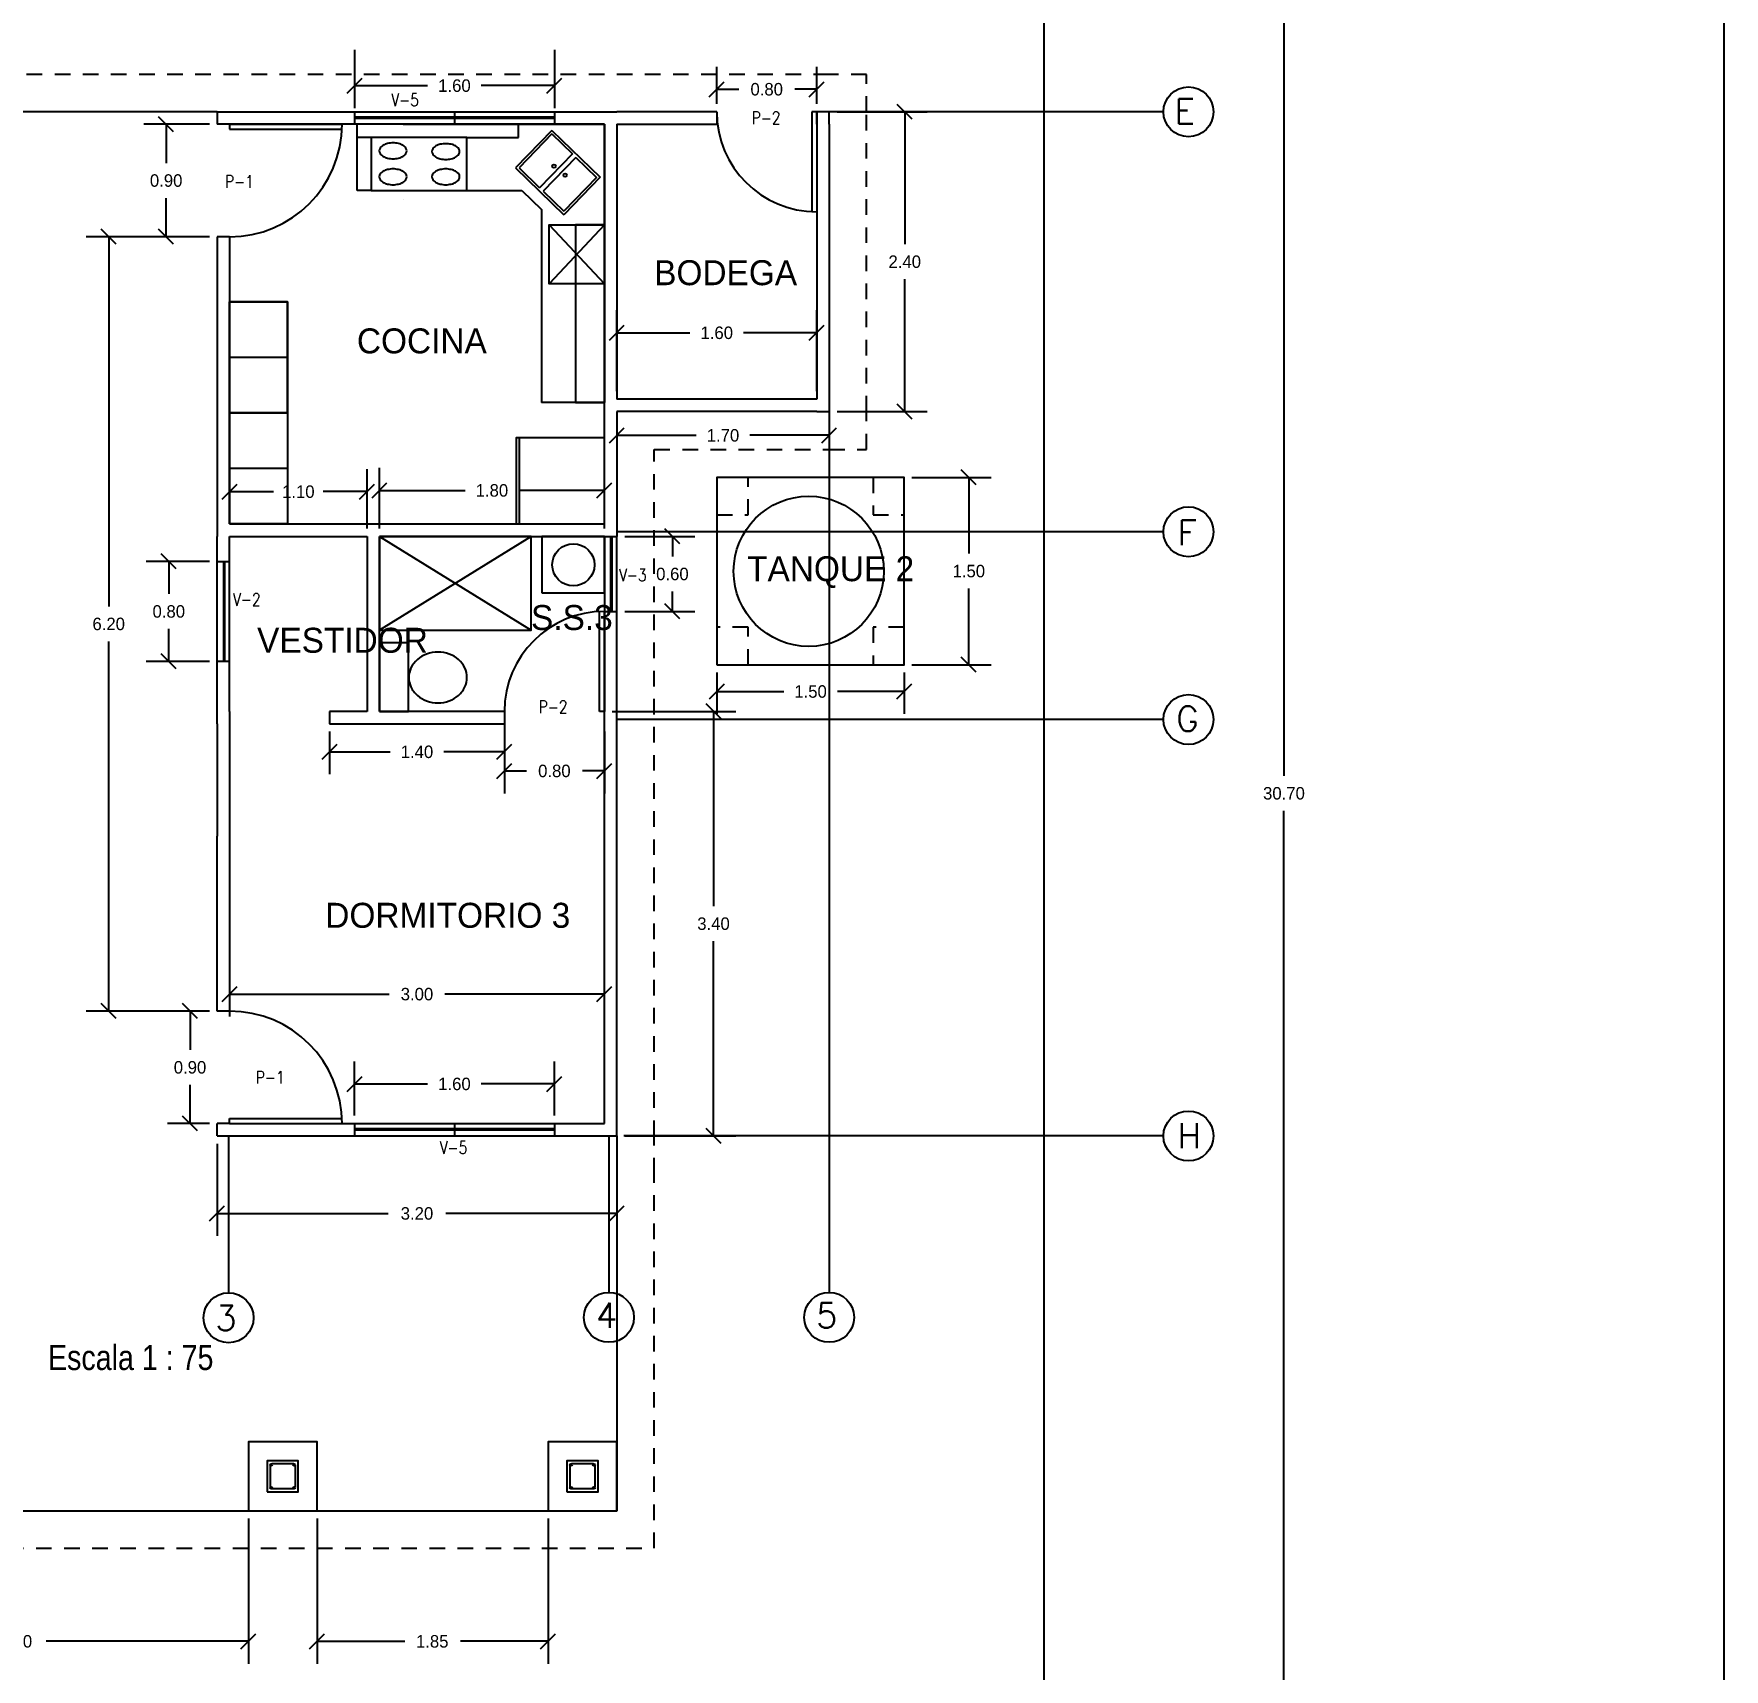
# Model space of a CAD drawing. Extents: x -52 to 126, y -84 to 6.
# Drawn here: x 29.49 to 43.02, y -19.65 to -6.55 of the extents above; entities that cross this region are included whole.
import ezdxf
from ezdxf.enums import TextEntityAlignment as Align

# ---------------------------------------------------------------- set-up
doc = ezdxf.new("R2010")
doc.units = 0
doc.header["$MEASUREMENT"] = 0
doc.linetypes.add('HIDDEN2', pattern=[0.1875, 0.125, -0.0625])
doc.layers.get('0').update_dxf_attribs({"linetype": 'CONTINUOUS'})
doc.layers.get('DEFPOINTS').update_dxf_attribs({"linetype": 'CONTINUOUS'})
for name, color, linetype in [('DIMENSIONES', 2, 'CONTINUOUS'), ('FLECHAS', 8, 'CONTINUOUS'), ('MARCO', 1, 'CONTINUOUS'), ('PAREDES', 7, 'CONTINUOUS'), ('PUERTAS', 6, 'CONTINUOUS'), ('REFUERZO', 3, 'CONTINUOUS'), ('SANITARIOS', 4, 'CONTINUOUS'), ('TECHO', 5, 'CONTINUOUS'), ('TERRENO', 3, 'CONTINUOUS'), ('TEXTOS', 3, 'CONTINUOUS'), ('VENTANAS', 8, 'CONTINUOUS')]:
    doc.layers.add(name, color=color, linetype=linetype)
doc.styles.add('CITYBLUEPRINT', font='CIBT____.PFB', dxfattribs={"height": 0.2})
doc.styles.add('ROMANS', font='romans', dxfattribs={"height": 0.2})
doc.styles.add('ROMANT', font='romant', dxfattribs={"width": 2, "height": 0.4})
doc.styles.add('STYLE1', font='ARIALN.TTF', dxfattribs={"height": 0.2})
doc.dimstyles.get("Standard").update_dxf_attribs({"dimtxt": 0.18, "dimasz": 0.18, "dimexe": 0.18, "dimexo": 0.0625, "dimgap": 0.09, "dimtad": 0, "dimtih": 1, "dimtoh": 1, "dimzin": 0, "dimtxsty": 'CITYBLUEPRINT', "dimcen": 0.09, "dimazin": 3, "dimtfac": 1, "dimtofl": 0, "dimtmove": 0, "dimatfit": 3, "dimtolj": 1, "dimtzin": 0})

# ---------------------------------------------------------------- blocks, each defined once
blk = doc.blocks.new('*D18')
at = {"color": 0, "linetype": 'BYBLOCK'}
for p, q in [((30.892, -10.779), (30.387, -10.779)), ((30.627, -10.839), (30.507, -10.719)), ((30.567, -10.779), (30.567, -11.039)), ((30.567, -11.579), (30.567, -11.319)), ((30.892, -11.579), (30.387, -11.579)), ((30.627, -11.639), (30.507, -11.519))]:
    blk.add_line(p, q, dxfattribs=at)
at = {"layer": 'DEFPOINTS', "color": 0, "linetype": 'BYBLOCK'}
for p in [(30.567, -10.779), (30.954, -10.779), (30.954, -11.579)]:
    blk.add_point(p, dxfattribs=at)
at = {"color": 0, "linetype": 'BYBLOCK'}
blk.add_text('0.80', height=0.1, dxfattribs=at).set_placement((30.567, -11.179), align=Align.MIDDLE_CENTER)
blk = doc.blocks.new('*D19')
at = {"color": 0, "linetype": 'BYBLOCK'}
for p, q in [((30.892, -7.279), (30.366, -7.279)), ((30.606, -7.339), (30.486, -7.219)), ((30.546, -7.279), (30.546, -7.589)), ((30.546, -8.179), (30.546, -7.869)), ((30.606, -8.239), (30.486, -8.119)), ((30.892, -8.179), (30.366, -8.179))]:
    blk.add_line(p, q, dxfattribs=at)
at = {"layer": 'DEFPOINTS', "color": 0, "linetype": 'BYBLOCK'}
for p in [(30.546, -7.279), (30.954, -7.279), (30.954, -8.179)]:
    blk.add_point(p, dxfattribs=at)
at = {"color": 0, "linetype": 'BYBLOCK'}
blk.add_text('0.90', height=0.1, dxfattribs=at).set_placement((30.546, -7.729), align=Align.MIDDLE_CENTER)
blk = doc.blocks.new('*D20')
at = {"color": 0, "linetype": 'BYBLOCK'}
for p, q in [((30.954, -15.441), (30.954, -16.179)), ((34.154, -15.441), (34.154, -16.179)), ((30.894, -16.059), (31.014, -15.939)), ((34.094, -16.059), (34.214, -15.939)), ((30.954, -15.999), (32.323, -15.999)), ((34.154, -15.999), (32.786, -15.999))]:
    blk.add_line(p, q, dxfattribs=at)
at = {"layer": 'DEFPOINTS', "color": 0, "linetype": 'BYBLOCK'}
for p in [(30.954, -15.379), (34.154, -15.379), (34.154, -15.999)]:
    blk.add_point(p, dxfattribs=at)
at = {"color": 0, "linetype": 'BYBLOCK'}
blk.add_text('3.20', height=0.1, dxfattribs=at).set_placement((32.554, -15.999), align=Align.MIDDLE_CENTER)
blk = doc.blocks.new('*D21')
at = {"color": 0, "linetype": 'BYBLOCK'}
for p, q in [((31.054, -13.041), (31.054, -14.423)), ((34.054, -15.216), (34.054, -14.063)), ((30.994, -14.303), (31.114, -14.183)), ((33.994, -14.303), (34.114, -14.183)), ((31.054, -14.243), (32.331, -14.243)), ((34.054, -14.243), (32.778, -14.243))]:
    blk.add_line(p, q, dxfattribs=at)
at = {"layer": 'DEFPOINTS', "color": 0, "linetype": 'BYBLOCK'}
for p in [(31.054, -12.979), (34.054, -14.243), (34.054, -15.279)]:
    blk.add_point(p, dxfattribs=at)
at = {"color": 0, "linetype": 'BYBLOCK'}
blk.add_text('3.00', height=0.1, dxfattribs=at).set_placement((32.554, -14.243), align=Align.MIDDLE_CENTER)
blk = doc.blocks.new('*D22')
at = {"color": 0, "linetype": 'BYBLOCK'}
for p, q in [((33.254, -12.041), (33.254, -12.636)), ((34.054, -12.141), (34.054, -12.636)), ((33.194, -12.516), (33.314, -12.396)), ((33.994, -12.516), (34.114, -12.396)), ((33.254, -12.456), (33.431, -12.456)), ((34.054, -12.456), (33.878, -12.456))]:
    blk.add_line(p, q, dxfattribs=at)
at = {"layer": 'DEFPOINTS', "color": 0, "linetype": 'BYBLOCK'}
for p in [(33.254, -11.979), (34.054, -12.079), (34.054, -12.456)]:
    blk.add_point(p, dxfattribs=at)
at = {"color": 0, "linetype": 'BYBLOCK'}
blk.add_text('0.80', height=0.1, dxfattribs=at).set_placement((33.654, -12.456), align=Align.MIDDLE_CENTER)
blk = doc.blocks.new('*D23')
at = {"color": 0, "linetype": 'BYBLOCK'}
for p, q in [((31.854, -12.141), (31.854, -12.483)), ((33.254, -12.141), (33.254, -12.483)), ((31.794, -12.363), (31.914, -12.243)), ((31.854, -12.303), (32.339, -12.303)), ((33.254, -12.303), (32.769, -12.303)), ((33.194, -12.363), (33.314, -12.243))]:
    blk.add_line(p, q, dxfattribs=at)
at = {"layer": 'DEFPOINTS', "color": 0, "linetype": 'BYBLOCK'}
for p in [(31.854, -12.079), (33.254, -12.079), (33.254, -12.303)]:
    blk.add_point(p, dxfattribs=at)
at = {"color": 0, "linetype": 'BYBLOCK'}
blk.add_text('1.40', height=0.1, dxfattribs=at).set_placement((32.554, -12.303), align=Align.MIDDLE_CENTER)
blk = doc.blocks.new('*D24')
at = {"color": 0, "linetype": 'BYBLOCK'}
for p, q in [((31.054, -10.416), (31.054, -10.04)), ((32.154, -10.516), (32.154, -10.04)), ((30.994, -10.28), (31.114, -10.16)), ((31.054, -10.22), (31.406, -10.22)), ((32.154, -10.22), (31.803, -10.22)), ((32.094, -10.28), (32.214, -10.16))]:
    blk.add_line(p, q, dxfattribs=at)
at = {"layer": 'DEFPOINTS', "color": 0, "linetype": 'BYBLOCK'}
for p in [(32.154, -10.22), (31.054, -10.479), (32.154, -10.579)]:
    blk.add_point(p, dxfattribs=at)
at = {"color": 0, "linetype": 'BYBLOCK'}
blk.add_text('1.10', height=0.1, dxfattribs=at).set_placement((31.604, -10.22), align=Align.MIDDLE_CENTER)
blk = doc.blocks.new('*D25')
at = {"color": 0, "linetype": 'BYBLOCK'}
for p, q in [((32.254, -10.516), (32.254, -10.03)), ((34.054, -10.516), (34.054, -10.03)), ((32.194, -10.27), (32.314, -10.15)), ((32.254, -10.21), (32.939, -10.21)), ((34.054, -10.21), (33.369, -10.21)), ((33.994, -10.27), (34.114, -10.15))]:
    blk.add_line(p, q, dxfattribs=at)
at = {"layer": 'DEFPOINTS', "color": 0, "linetype": 'BYBLOCK'}
for p in [(34.054, -10.21), (32.254, -10.579), (34.054, -10.579)]:
    blk.add_point(p, dxfattribs=at)
at = {"color": 0, "linetype": 'BYBLOCK'}
blk.add_text('1.80', height=0.1, dxfattribs=at).set_placement((33.154, -10.21), align=Align.MIDDLE_CENTER)
blk = doc.blocks.new('*D26')
at = {"color": 0, "linetype": 'BYBLOCK'}
for p, q in [((34.117, -11.979), (35.108, -11.979)), ((34.988, -12.039), (34.868, -11.919)), ((34.928, -11.979), (34.928, -13.539)), ((34.928, -15.379), (34.928, -13.819)), ((34.217, -15.379), (35.108, -15.379)), ((34.988, -15.439), (34.868, -15.319))]:
    blk.add_line(p, q, dxfattribs=at)
at = {"layer": 'DEFPOINTS', "color": 0, "linetype": 'BYBLOCK'}
for p in [(34.054, -11.979), (34.928, -11.979), (34.154, -15.379)]:
    blk.add_point(p, dxfattribs=at)
at = {"color": 0, "linetype": 'BYBLOCK'}
blk.add_text('3.40', height=0.1, dxfattribs=at).set_placement((34.928, -13.679), align=Align.MIDDLE_CENTER)
blk = doc.blocks.new('*D27')
at = {"color": 0, "linetype": 'BYBLOCK'}
for p, q in [((34.659, -10.639), (34.539, -10.519)), ((34.217, -10.579), (34.779, -10.579)), ((34.599, -10.579), (34.599, -10.739)), ((34.599, -11.179), (34.599, -11.019)), ((34.217, -11.179), (34.779, -11.179)), ((34.659, -11.239), (34.539, -11.119))]:
    blk.add_line(p, q, dxfattribs=at)
at = {"layer": 'DEFPOINTS', "color": 0, "linetype": 'BYBLOCK'}
for p in [(34.154, -10.579), (34.154, -11.179), (34.599, -11.179)]:
    blk.add_point(p, dxfattribs=at)
at = {"color": 0, "linetype": 'BYBLOCK'}
blk.add_text('0.60', height=0.1, dxfattribs=at).set_placement((34.599, -10.879), align=Align.MIDDLE_CENTER)
blk = doc.blocks.new('*D28')
at = {"color": 0, "linetype": 'BYBLOCK'}
for p, q in [((34.094, -9.829), (34.214, -9.709)), ((34.154, -9.641), (34.154, -9.949)), ((35.794, -9.829), (35.914, -9.709)), ((35.854, -9.641), (35.854, -9.949)), ((34.154, -9.769), (34.789, -9.769)), ((35.854, -9.769), (35.219, -9.769))]:
    blk.add_line(p, q, dxfattribs=at)
at = {"layer": 'DEFPOINTS', "color": 0, "linetype": 'BYBLOCK'}
for p in [(34.154, -9.579), (35.854, -9.579), (35.854, -9.769)]:
    blk.add_point(p, dxfattribs=at)
at = {"color": 0, "linetype": 'BYBLOCK'}
blk.add_text('1.70', height=0.1, dxfattribs=at).set_placement((35.004, -9.769), align=Align.MIDDLE_CENTER)
blk = doc.blocks.new('*D29')
at = {"color": 0, "linetype": 'BYBLOCK'}
for p, q in [((34.154, -9.416), (34.154, -8.768)), ((35.754, -9.416), (35.754, -8.768)), ((34.094, -9.008), (34.214, -8.888)), ((35.694, -9.008), (35.814, -8.888)), ((34.154, -8.948), (34.739, -8.948)), ((35.754, -8.948), (35.169, -8.948))]:
    blk.add_line(p, q, dxfattribs=at)
at = {"layer": 'DEFPOINTS', "color": 0, "linetype": 'BYBLOCK'}
for p in [(35.754, -8.948), (34.154, -9.479), (35.754, -9.479)]:
    blk.add_point(p, dxfattribs=at)
at = {"color": 0, "linetype": 'BYBLOCK'}
blk.add_text('1.60', height=0.1, dxfattribs=at).set_placement((34.954, -8.948), align=Align.MIDDLE_CENTER)
blk = doc.blocks.new('*D30')
at = {"color": 0, "linetype": 'BYBLOCK'}
for p, q in [((34.895, -11.88), (35.015, -11.76)), ((34.955, -11.668), (34.955, -12)), ((36.395, -11.88), (36.515, -11.76)), ((36.455, -11.668), (36.455, -12)), ((34.955, -11.82), (35.49, -11.82)), ((36.455, -11.82), (35.92, -11.82))]:
    blk.add_line(p, q, dxfattribs=at)
at = {"layer": 'DEFPOINTS', "color": 0, "linetype": 'BYBLOCK'}
for p in [(34.955, -11.606), (36.455, -11.606), (36.455, -11.82)]:
    blk.add_point(p, dxfattribs=at)
at = {"color": 0, "linetype": 'BYBLOCK'}
blk.add_text('1.50', height=0.1, dxfattribs=at).set_placement((35.705, -11.82), align=Align.MIDDLE_CENTER)
blk = doc.blocks.new('*D31')
at = {"color": 0, "linetype": 'BYBLOCK'}
for p, q in [((36.517, -10.106), (37.152, -10.106)), ((37.032, -10.166), (36.912, -10.046)), ((36.972, -10.106), (36.972, -10.716)), ((36.972, -11.606), (36.972, -10.996)), ((36.517, -11.606), (37.152, -11.606)), ((37.032, -11.666), (36.912, -11.546))]:
    blk.add_line(p, q, dxfattribs=at)
at = {"layer": 'DEFPOINTS', "color": 0, "linetype": 'BYBLOCK'}
for p in [(36.455, -10.106), (36.455, -11.606), (36.972, -11.606)]:
    blk.add_point(p, dxfattribs=at)
at = {"color": 0, "linetype": 'BYBLOCK'}
blk.add_text('1.50', height=0.1, dxfattribs=at).set_placement((36.972, -10.856), align=Align.MIDDLE_CENTER)
blk = doc.blocks.new('*D32')
at = {"color": 0, "linetype": 'BYBLOCK'}
for p, q in [((36.519, -7.239), (36.399, -7.119)), ((35.917, -7.179), (36.639, -7.179)), ((36.459, -7.179), (36.459, -8.239)), ((36.459, -9.579), (36.459, -8.519)), ((35.917, -9.579), (36.639, -9.579)), ((36.519, -9.639), (36.399, -9.519))]:
    blk.add_line(p, q, dxfattribs=at)
at = {"layer": 'DEFPOINTS', "color": 0, "linetype": 'BYBLOCK'}
for p in [(35.854, -7.179), (35.854, -9.579), (36.459, -9.579)]:
    blk.add_point(p, dxfattribs=at)
at = {"color": 0, "linetype": 'BYBLOCK'}
blk.add_text('2.40', height=0.1, dxfattribs=at).set_placement((36.459, -8.379), align=Align.MIDDLE_CENTER)
blk = doc.blocks.new('*D33')
at = {"color": 0, "linetype": 'BYBLOCK'}
for p, q in [((34.954, -7.116), (34.954, -6.818)), ((35.754, -7.116), (35.754, -6.818)), ((34.894, -7.058), (35.014, -6.938)), ((34.954, -6.998), (35.131, -6.998)), ((35.754, -6.998), (35.578, -6.998)), ((35.694, -7.058), (35.814, -6.938))]:
    blk.add_line(p, q, dxfattribs=at)
at = {"layer": 'DEFPOINTS', "color": 0, "linetype": 'BYBLOCK'}
for p in [(35.754, -6.998), (34.954, -7.179), (35.754, -7.179)]:
    blk.add_point(p, dxfattribs=at)
at = {"color": 0, "linetype": 'BYBLOCK'}
blk.add_text('0.80', height=0.1, dxfattribs=at).set_placement((35.354, -6.998), align=Align.MIDDLE_CENTER)
blk = doc.blocks.new('*D36')
at = {"color": 0, "linetype": 'BYBLOCK'}
for p, q in [((37.637, 2.715), (39.675, 2.715)), ((39.555, 2.655), (39.435, 2.775)), ((39.495, 2.715), (39.495, -12.495)), ((39.495, -27.985), (39.495, -12.775)), ((37.637, -27.985), (39.675, -27.985)), ((39.555, -28.045), (39.435, -27.925))]:
    blk.add_line(p, q, dxfattribs=at)
at = {"layer": 'DEFPOINTS', "color": 0, "linetype": 'BYBLOCK'}
for p in [(37.575, 2.715), (37.575, -27.985), (39.495, -27.985)]:
    blk.add_point(p, dxfattribs=at)
at = {"color": 0, "linetype": 'BYBLOCK'}
blk.add_text('30.70', height=0.1, dxfattribs=at).set_placement((39.495, -12.635), align=Align.MIDDLE_CENTER)
blk = doc.blocks.new('*D46')
at = {"color": 0, "linetype": 'BYBLOCK'}
for p, q in [((32.054, -15.216), (32.054, -14.782)), ((33.654, -15.216), (33.654, -14.782)), ((31.994, -15.022), (32.114, -14.902)), ((32.054, -14.962), (32.639, -14.962)), ((33.654, -14.962), (33.069, -14.962)), ((33.594, -15.022), (33.714, -14.902))]:
    blk.add_line(p, q, dxfattribs=at)
at = {"layer": 'DEFPOINTS', "color": 0, "linetype": 'BYBLOCK'}
for p in [(33.654, -14.962), (32.054, -15.279), (33.654, -15.279)]:
    blk.add_point(p, dxfattribs=at)
at = {"color": 0, "linetype": 'BYBLOCK'}
blk.add_text('1.60', height=0.1, dxfattribs=at).set_placement((32.854, -14.962), align=Align.MIDDLE_CENTER)
blk = doc.blocks.new('*D47')
at = {"color": 0, "linetype": 'BYBLOCK'}
for p, q in [((30.797, -14.439), (30.677, -14.319)), ((30.892, -14.379), (30.557, -14.379)), ((30.737, -14.379), (30.737, -14.689)), ((30.737, -15.279), (30.737, -14.969)), ((30.892, -15.279), (30.557, -15.279)), ((30.797, -15.339), (30.677, -15.219))]:
    blk.add_line(p, q, dxfattribs=at)
at = {"layer": 'DEFPOINTS', "color": 0, "linetype": 'BYBLOCK'}
for p in [(30.737, -14.379), (30.954, -14.379), (30.954, -15.279)]:
    blk.add_point(p, dxfattribs=at)
at = {"color": 0, "linetype": 'BYBLOCK'}
blk.add_text('0.90', height=0.1, dxfattribs=at).set_placement((30.737, -14.829), align=Align.MIDDLE_CENTER)
blk = doc.blocks.new('*D48')
at = {"color": 0, "linetype": 'BYBLOCK'}
for p, q in [((32.054, -7.341), (32.054, -7.808)), ((33.654, -7.341), (33.654, -7.808)), ((31.994, -7.688), (32.114, -7.568)), ((33.594, -7.688), (33.714, -7.568)), ((32.054, -7.628), (32.639, -7.628)), ((33.654, -7.628), (33.069, -7.628))]:
    blk.add_line(p, q, dxfattribs=at)
at = {"layer": 'DEFPOINTS', "color": 0, "linetype": 'BYBLOCK'}
for p in [(32.054, -7.279), (33.654, -7.279), (33.654, -7.628)]:
    blk.add_point(p, dxfattribs=at)
at = {"color": 0, "linetype": 'BYBLOCK'}
blk.add_text('1.60', height=0.1, dxfattribs=at).set_placement((32.854, -7.628), align=Align.MIDDLE_CENTER)
blk = doc.blocks.new('*D49')
at = {"color": 0, "linetype": 'BYBLOCK'}
for p, q in [((30.146, -8.239), (30.026, -8.119)), ((30.892, -8.179), (29.906, -8.179)), ((30.086, -8.179), (30.086, -11.139)), ((30.086, -14.379), (30.086, -11.419)), ((30.146, -14.439), (30.026, -14.319)), ((30.829, -14.379), (29.906, -14.379))]:
    blk.add_line(p, q, dxfattribs=at)
at = {"layer": 'DEFPOINTS', "color": 0, "linetype": 'BYBLOCK'}
for p in [(30.954, -8.179), (30.086, -14.379), (30.892, -14.379)]:
    blk.add_point(p, dxfattribs=at)
at = {"color": 0, "linetype": 'BYBLOCK'}
blk.add_text('6.20', height=0.1, dxfattribs=at).set_placement((30.086, -11.279), align=Align.MIDDLE_CENTER)
blk = doc.blocks.new('*D187')
at = {"color": 0, "linetype": 'BYBLOCK'}
for p, q in [((27.504, -18.441), (27.504, -19.605)), ((31.204, -18.441), (31.204, -19.605)), ((27.444, -19.485), (27.564, -19.365)), ((27.504, -19.425), (29.123, -19.425)), ((31.204, -19.425), (29.586, -19.425)), ((31.144, -19.485), (31.264, -19.365))]:
    blk.add_line(p, q, dxfattribs=at)
at = {"layer": 'DEFPOINTS', "color": 0, "linetype": 'BYBLOCK'}
for p in [(27.504, -18.379), (31.204, -18.379), (31.204, -19.425)]:
    blk.add_point(p, dxfattribs=at)
at = {"color": 0, "linetype": 'BYBLOCK'}
blk.add_text('3.70', height=0.1, dxfattribs=at).set_placement((29.213, -19.475))
blk = doc.blocks.new('*D188')
at = {"color": 0, "linetype": 'BYBLOCK'}
for p, q in [((31.754, -18.441), (31.754, -19.605)), ((33.604, -18.441), (33.604, -19.605)), ((31.694, -19.485), (31.814, -19.365)), ((31.754, -19.425), (32.456, -19.425)), ((33.604, -19.425), (32.903, -19.425)), ((33.544, -19.485), (33.664, -19.365))]:
    blk.add_line(p, q, dxfattribs=at)
at = {"layer": 'DEFPOINTS', "color": 0, "linetype": 'BYBLOCK'}
for p in [(31.754, -18.379), (33.604, -18.379), (33.604, -19.425)]:
    blk.add_point(p, dxfattribs=at)
at = {"color": 0, "linetype": 'BYBLOCK'}
blk.add_text('1.85', height=0.1, dxfattribs=at).set_placement((32.546, -19.475))

msp = doc.modelspace()

# ---------------------------------------------------------------- linework, layer by layer
at = {"layer": 'FLECHAS'}
for p, q in [((38.53, -7.179), (35.856, -7.179)), ((35.854, -9.579), (35.854, -15.379)), ((38.53, -10.541), (34.154, -10.541)), ((38.53, -12.045), (34.154, -12.045)), ((38.53, -15.379), (34.21, -15.379))]:
    msp.add_line(p, q, dxfattribs=at)
for points in [[(31.046, -15.386), (31.046, -16.634)], [(34.091, -15.379), (34.091, -16.343), (34.091, -16.631)], [(35.854, -15.379), (35.854, -16.343), (35.854, -16.631)]]:
    msp.add_lwpolyline(points, dxfattribs=at)
at = {"layer": 'MARCO'}
msp.add_lwpolyline([(18.362, 5.655), (18.362, -33.62), (43.019, -33.62), (43.019, 5.655)], close=True, dxfattribs=at)
for centre in [(38.73, -7.179), (38.73, -10.541), (38.73, -12.045), (38.73, -15.379), (31.046, -16.834), (34.091, -16.831), (35.854, -16.831)]:
    msp.add_circle(centre, 0.2, dxfattribs=at)
at = {"layer": 'PAREDES'}
for p, q in [((30.954, -7.179), (27.954, -7.179)), ((30.954, -7.179), (30.954, -7.179)), ((30.954, -7.179), (34.154, -7.179)), ((30.954, -7.179), (30.954, -7.279)), ((31.054, -7.279), (30.954, -7.279)), ((34.054, -7.279), (31.054, -7.279)), ((31.054, -7.279), (31.054, -7.279)), ((31.054, -7.279), (31.054, -7.279)), ((34.054, -10.479), (34.054, -7.279)), ((34.954, -7.179), (34.154, -7.179)), ((34.154, -7.279), (34.154, -9.479)), ((34.154, -7.279), (34.954, -7.279)), ((34.954, -7.179), (34.954, -7.279)), ((35.754, -7.279), (35.754, -7.179)), ((35.854, -7.179), (35.754, -7.179)), ((35.754, -7.279), (35.754, -9.479)), ((35.854, -7.279), (35.854, -7.179)), ((35.854, -7.279), (35.854, -9.579)), ((30.954, -8.179), (30.954, -10.579)), ((31.054, -8.179), (30.954, -8.179)), ((31.054, -8.179), (31.054, -10.479)), ((35.754, -9.479), (34.154, -9.479)), ((35.754, -9.579), (34.154, -9.579)), ((34.154, -9.579), (34.154, -10.579)), ((35.754, -9.579), (35.854, -9.579)), ((31.054, -10.479), (34.054, -10.479)), ((30.954, -11.379), (30.954, -10.579)), ((31.054, -10.579), (32.154, -10.579)), ((31.054, -11.979), (31.054, -10.579)), ((32.154, -10.579), (32.154, -11.979)), ((32.254, -10.579), (34.054, -10.579)), ((32.254, -11.979), (32.254, -10.579)), ((34.054, -10.579), (34.054, -11.979)), ((34.154, -11.779), (34.154, -10.579)), ((30.954, -11.779), (30.954, -11.379)), ((30.954, -12.079), (30.954, -11.779)), ((34.154, -15.379), (34.154, -11.779)), ((30.954, -11.979), (30.954, -11.979)), ((31.054, -11.979), (31.054, -12.079)), ((31.954, -11.979), (31.854, -11.979)), ((31.854, -11.979), (31.854, -12.079)), ((32.154, -11.979), (31.954, -11.979)), ((33.254, -11.979), (32.254, -11.979)), ((33.254, -11.979), (33.254, -12.079)), ((34.054, -12.079), (34.054, -11.979)), ((30.954, -12.079), (30.954, -12.979)), ((31.054, -12.079), (31.054, -12.079)), ((31.054, -12.079), (31.054, -12.079)), ((31.054, -12.079), (31.054, -12.979)), ((31.854, -12.079), (33.254, -12.079)), ((34.054, -15.279), (34.054, -12.079)), ((34.054, -12.079), (34.054, -12.079)), ((30.954, -14.379), (30.954, -12.979)), ((31.054, -12.979), (31.054, -14.379)), ((31.054, -14.379), (30.954, -14.379)), ((30.954, -15.379), (30.954, -15.279)), ((31.054, -15.279), (30.954, -15.279)), ((31.054, -15.279), (34.054, -15.279)), ((30.954, -15.379), (34.154, -15.379)), ((34.154, -15.379), (34.154, -18.379)), ((24.554, -18.379), (34.154, -18.379))]:
    msp.add_line(p, q, dxfattribs=at)
for points in [[(34.955, -11.606), (36.455, -11.606), (36.455, -10.106), (34.955, -10.106)], [(31.204, -18.379), (31.754, -18.379), (31.754, -17.829), (31.204, -17.829)], [(33.604, -18.379), (34.154, -18.379), (34.154, -17.829), (33.604, -17.829)], [(31.354, -18.229), (31.604, -18.229), (31.604, -17.979), (31.354, -17.979)], [(33.754, -18.229), (34.004, -18.229), (34.004, -17.979), (33.754, -17.979)]]:
    msp.add_lwpolyline(points, close=True, dxfattribs=at)
at = {"layer": 'PAREDES', "linetype": 'HIDDEN2'}
for points in [[(34.955, -10.406), (35.205, -10.406), (35.205, -10.106), (34.955, -10.106)], [(36.205, -10.406), (36.455, -10.406), (36.455, -10.106), (36.205, -10.106)], [(34.955, -11.606), (35.205, -11.606), (35.205, -11.306), (34.955, -11.306)], [(36.205, -11.606), (36.455, -11.606), (36.455, -11.306), (36.205, -11.306)]]:
    msp.add_lwpolyline(points, close=True, dxfattribs=at)
at = {"layer": 'PUERTAS'}
for p, q in [((31.054, -7.279), (31.954, -7.279)), ((31.054, -7.279), (31.054, -7.279)), ((31.054, -7.279), (31.054, -7.319)), ((35.714, -7.179), (35.714, -7.979)), ((35.754, -7.179), (35.714, -7.179)), ((35.754, -7.179), (35.754, -7.979)), ((31.054, -7.319), (31.954, -7.319)), ((34.054, -10.479), (34.054, -10.479)), ((31.054, -10.579), (31.054, -10.579)), ((31.054, -10.579), (31.054, -10.579)), ((31.054, -10.619), (31.054, -10.619)), ((34.154, -10.579), (34.154, -10.579)), ((34.014, -11.979), (34.014, -11.179)), ((34.054, -11.979), (34.054, -11.179)), ((34.054, -11.979), (34.054, -11.179)), ((34.154, -11.779), (34.154, -11.779)), ((32.254, -11.979), (32.254, -11.979)), ((34.054, -11.979), (34.014, -11.979)), ((34.054, -11.979), (34.054, -11.979)), ((31.054, -12.079), (31.054, -12.079)), ((31.054, -12.079), (31.054, -12.079)), ((31.054, -12.079), (31.054, -12.079)), ((31.054, -12.979), (31.054, -12.979)), ((31.054, -15.239), (31.954, -15.239)), ((31.054, -15.279), (31.054, -15.239)), ((31.054, -15.279), (31.954, -15.279))]:
    msp.add_line(p, q, dxfattribs=at)
for centre, radius, start, end in [((31.054, -7.279), 0.9, 270, 0), ((31.954, -7.279), 0, 180, 0), ((31.954, -7.279), 0, 180, 0), ((35.754, -7.179), 0.8, 180, 270), ((34.054, -11.979), 0.8, 90, 180), ((31.954, -12.079), 0, 180, 0), ((31.954, -12.079), 0, 180, 0), ((31.054, -15.279), 0.9, 0, 90)]:
    msp.add_arc(centre, radius, start, end, dxfattribs=at)
at = {"layer": 'REFUERZO'}
for p, q in [((31.379, -18.016), (31.379, -18.192)), ((31.567, -18.004), (31.391, -18.004)), ((31.579, -18.015), (31.579, -18.193)), ((33.779, -18.016), (33.779, -18.192)), ((33.967, -18.004), (33.791, -18.004)), ((33.979, -18.015), (33.979, -18.193)), ((31.567, -18.204), (31.392, -18.204)), ((33.967, -18.204), (33.792, -18.204))]:
    msp.add_line(p, q, dxfattribs=at)
for centre in [(31.387, -18.012), (31.571, -18.012), (33.787, -18.012), (33.971, -18.012), (31.387, -18.196), (31.571, -18.196), (33.787, -18.196), (33.971, -18.196)]:
    msp.add_circle(centre, 0.00887, dxfattribs=at)
at = {"layer": 'SANITARIOS'}
for p, q in [((32.075, -7.809), (32.075, -7.279)), ((32.443, -7.279), (32.075, -7.279)), ((32.443, -7.279), (34.054, -7.279)), ((32.443, -7.279), (32.443, -7.279)), ((33.366, -7.385), (33.366, -7.279)), ((34.054, -7.279), (34.054, -9.506)), ((32.188, -7.385), (32.075, -7.385)), ((32.953, -7.385), (32.953, -7.385)), ((32.953, -7.385), (33.366, -7.385)), ((33.633, -7.328), (33.342, -7.628)), ((33.633, -7.356), (33.371, -7.628)), ((33.633, -7.328), (34.02, -7.703)), ((33.633, -7.356), (33.798, -7.516)), ((33.798, -7.516), (33.536, -7.787)), ((33.827, -7.544), (33.564, -7.815)), ((33.827, -7.544), (33.992, -7.704)), ((33.342, -7.628), (33.73, -8.003)), ((33.371, -7.628), (33.536, -7.787)), ((33.992, -7.704), (33.729, -7.975)), ((34.02, -7.703), (33.73, -8.003)), ((32.188, -7.809), (32.075, -7.809)), ((32.953, -7.809), (32.953, -7.809)), ((32.953, -7.809), (33.394, -7.809)), ((33.394, -7.809), (33.552, -7.962)), ((33.564, -7.815), (33.729, -7.975)), ((32.443, -7.88), (32.443, -7.88)), ((33.552, -7.962), (33.552, -9.506)), ((34.054, -8.083), (33.612, -8.556)), ((33.612, -8.083), (34.054, -8.556)), ((31.518, -9.145), (31.518, -8.7)), ((31.518, -9.145), (31.054, -9.145)), ((31.518, -9.59), (31.054, -9.59)), ((34.054, -9.506), (33.552, -9.506)), ((33.373, -9.789), (33.349, -9.789)), ((33.368, -9.789), (33.373, -9.789)), ((33.373, -9.789), (33.373, -10.479)), ((31.518, -10.034), (31.054, -10.034)), ((32.254, -10.579), (33.467, -11.328)), ((33.467, -10.579), (32.254, -11.328)), ((32.254, -11.429), (32.487, -11.429))]:
    msp.add_line(p, q, dxfattribs=at)
for points in [[(32.188, -7.385), (32.188, -7.809), (32.953, -7.809), (32.953, -7.385)], [(34.054, -8.083), (34.054, -8.556), (33.612, -8.556), (33.612, -8.083)], [(34.054, -9.506), (34.054, -8.083), (33.824, -8.083), (33.824, -9.506)], [(31.054, -10.479), (31.054, -8.7), (31.518, -8.7), (31.518, -10.479)], [(31.054, -8.7), (31.054, -9.59), (31.518, -9.59), (31.518, -8.7)], [(31.054, -10.479), (31.054, -9.59), (31.518, -9.59), (31.518, -10.479)], [(34.054, -10.479), (34.054, -9.789), (33.349, -9.789), (33.349, -10.479)], [(32.254, -10.579), (32.254, -11.328), (33.467, -11.328), (33.467, -10.579)], [(33.554, -11.029), (34.054, -11.029), (34.054, -10.579), (33.554, -10.579)]]:
    msp.add_lwpolyline(points, close=True, dxfattribs=at)
for points in [[(32.473, -7.491, 0.158188), (32.466, -7.469, 0.106498), (32.441, -7.447, 0.07177), (32.407, -7.433, 0.058131), (32.363, -7.428, 0.058131), (32.318, -7.433, 0.07177), (32.284, -7.447, 0.106498), (32.259, -7.469, 0.158188), (32.252, -7.491, 0.158188), (32.259, -7.513, 0.106498), (32.284, -7.536, 0.07177), (32.318, -7.549, 0.058131), (32.363, -7.555, 0.058131), (32.407, -7.549, 0.07177), (32.441, -7.536, 0.106498), (32.466, -7.513, 0.158188)], [(32.895, -7.497, 0.158188), (32.888, -7.475, 0.106498), (32.863, -7.452, 0.07177), (32.829, -7.439, 0.058131), (32.785, -7.434, 0.058131), (32.74, -7.439, 0.07177), (32.706, -7.452, 0.106498), (32.681, -7.475, 0.158188), (32.674, -7.497, 0.158188), (32.681, -7.519, 0.106498), (32.706, -7.542, 0.07177), (32.74, -7.555, 0.058131), (32.785, -7.56, 0.058131), (32.829, -7.555, 0.07177), (32.863, -7.542, 0.106498), (32.888, -7.519, 0.158188)], [(32.473, -7.699, 0.158188), (32.466, -7.677, 0.106498), (32.441, -7.655, 0.07177), (32.407, -7.642, 0.058131), (32.363, -7.636, 0.058131), (32.318, -7.642, 0.07177), (32.284, -7.655, 0.106498), (32.259, -7.677, 0.158188), (32.252, -7.699, 0.158188), (32.259, -7.721, 0.106498), (32.284, -7.744, 0.07177), (32.318, -7.757, 0.058131), (32.363, -7.763, 0.058131), (32.407, -7.757, 0.07177), (32.441, -7.744, 0.106498), (32.466, -7.721, 0.158188)], [(32.895, -7.699, 0.158188), (32.888, -7.677, 0.106498), (32.863, -7.655, 0.07177), (32.829, -7.642, 0.058131), (32.785, -7.636, 0.058131), (32.74, -7.642, 0.07177), (32.706, -7.655, 0.106498), (32.681, -7.677, 0.158188), (32.674, -7.699, 0.158188), (32.681, -7.721, 0.106498), (32.706, -7.744, 0.07177), (32.74, -7.757, 0.058131), (32.785, -7.763, 0.058131), (32.829, -7.757, 0.07177), (32.863, -7.744, 0.106498), (32.888, -7.721, 0.158188)], [(32.722, -11.504, 0.087147), (32.631, -11.52, 0.093047), (32.557, -11.564, 0.102819), (32.506, -11.631, 0.110985), (32.489, -11.708, 0.110985), (32.506, -11.784, 0.102819), (32.557, -11.852, 0.093047), (32.631, -11.895, 0.087147), (32.722, -11.911, 0.087147), (32.812, -11.895, 0.093047), (32.886, -11.852, 0.102819), (32.937, -11.784, 0.110985), (32.954, -11.708, 0.110985), (32.937, -11.631, 0.102819), (32.886, -11.564, 0.093047), (32.812, -11.52, 0.087147)]]:
    msp.add_lwpolyline(points, format="xyb", close=True, dxfattribs=at)
for points in [[(32.254, -11.429), (32.254, -11.979)], [(32.254, -11.979), (32.487, -11.979), (32.487, -11.429)]]:
    msp.add_lwpolyline(points, dxfattribs=at)
for centre, radius in [((33.651, -7.614), 0.0136), ((33.74, -7.686), 0.0136), ((35.69, -10.858), 0.601), ((33.806, -10.806), 0.169)]:
    msp.add_circle(centre, radius, dxfattribs=at)
at = {"layer": 'TECHO', "linetype": 'HIDDEN2'}
msp.add_lwpolyline([(35.854, -6.879), (24.554, -6.879), (24.554, -6.879), (24.254, -6.879), (24.254, -7.179), (24.254, -15.379), (24.254, -15.679), (24.254, -18.679), (24.554, -18.679), (34.454, -18.679), (34.454, -15.679), (34.454, -15.379), (34.454, -9.882), (35.854, -9.882), (36.154, -9.882), (36.154, -9.579), (36.154, -7.179), (36.154, -6.879)], close=True, dxfattribs=at)
at = {"layer": 'TERRENO'}
msp.add_lwpolyline([(37.575, -27.985), (37.575, 2.715), (22.375, 2.715), (22.375, -27.985)], close=True, dxfattribs=at)
at = {"layer": 'VENTANAS'}
for p, q in [((32.054, -7.179), (32.054, -7.279)), ((32.054, -7.219), (33.654, -7.219)), ((32.054, -7.229), (33.654, -7.229)), ((32.854, -7.179), (32.854, -7.279)), ((33.654, -7.179), (33.654, -7.279)), ((34.054, -10.579), (34.154, -10.579)), ((34.104, -10.579), (34.104, -11.179)), ((34.114, -10.579), (34.114, -11.179)), ((30.954, -10.779), (31.054, -10.779)), ((31.004, -10.779), (31.004, -11.579)), ((31.014, -10.779), (31.014, -11.579)), ((34.054, -11.179), (34.154, -11.179)), ((31.054, -11.579), (30.954, -11.579)), ((32.054, -15.279), (32.054, -15.379)), ((32.854, -15.279), (32.854, -15.379)), ((33.654, -15.279), (33.654, -15.379)), ((32.054, -15.319), (33.654, -15.319)), ((32.054, -15.329), (33.654, -15.329))]:
    msp.add_line(p, q, dxfattribs=at)

# ---------------------------------------------------------------- texts
at = {"layer": 'DIMENSIONES', "style": 'STYLE1'}
msp.add_text('Escala 1 : 75', height=0.2, dxfattribs=at).set_placement((29.6, -17.253))
at = {"layer": 'MARCO', "style": 'ROMANS'}
for s, p in [('E', (38.62, -7.274)), ('F', (38.643, -10.648)), ('G', (38.632, -12.138)), ('H', (38.643, -15.476)), ('3', (30.939, -16.936)), ('4', (33.986, -16.915)), ('5', (35.749, -16.915))]:
    msp.add_text(s, height=0.2, dxfattribs=at).set_placement(p)
at = {"layer": 'TEXTOS', "style": 'ROMANT', "width": 0.8}
for s, p in [('V-5', (32.349, -7.133)), ('P-2', (35.234, -7.277)), ('P-1', (31.018, -7.787)), ('V-3', (34.173, -10.937)), ('V-2', (31.082, -11.133)), ('P-2', (33.529, -11.993)), ('P-1', (31.264, -14.96)), ('V-5', (32.737, -15.521))]:
    msp.add_text(s, height=0.1, dxfattribs=at).set_placement(p)
at = {"layer": 'TEXTOS', "style": 'CITYBLUEPRINT'}
for s, p in [('BODEGA', (34.453, -8.567)), ('COCINA', (32.073, -9.113)), ('TANQUE 2', (35.197, -10.937)), ('S.S.3', (33.467, -11.328)), ('VESTIDOR', (31.274, -11.51)), ('DORMITORIO 3', (31.82, -13.712))]:
    msp.add_text(s, height=0.2, dxfattribs=at).set_placement(p)

# ---------------------------------------------------------------- dimensions: what is measured, and where the dimension line sits
at = {"layer": 'DIMENSIONES'}
for base, p1, p2, picture, middle in [((39.495, -27.985), (37.575, 2.715), (37.575, -27.985), '*D36', (39.495, -12.635)), ((36.459, -9.579), (35.854, -7.179), (35.854, -9.579), '*D32', (36.459, -8.379)), ((30.546, -7.279), (30.954, -8.179), (30.954, -7.279), '*D19', (30.546, -7.729)), ((30.086, -14.379), (30.954, -8.179), (30.892, -14.379), '*D49', (30.086, -11.279)), ((36.972, -11.606), (36.455, -10.106), (36.455, -11.606), '*D31', (36.972, -10.856)), ((34.599, -11.179), (34.154, -10.579), (34.154, -11.179), '*D27', (34.599, -10.879)), ((30.567, -10.779), (30.954, -11.579), (30.954, -10.779), '*D18', (30.567, -11.179)), ((34.928, -11.979), (34.154, -15.379), (34.054, -11.979), '*D26', (34.928, -13.679)), ((30.737, -14.379), (30.954, -15.279), (30.954, -14.379), '*D47', (30.737, -14.829))]:
    dim = msp.add_linear_dim(base=base, p1=p1, p2=p2, angle=90, dimstyle='Standard', dxfattribs=at)
    dim.commit()
    dim.dimension.update_dxf_attribs({"geometry": picture, "text_midpoint": middle})
dim = msp.add_linear_dim(base=(33.654, -6.969), p1=(32.054, -6.62), p2=(33.654, -6.62), dimstyle='Standard', dxfattribs=at)
dim.commit()
dim.dimension.update_dxf_attribs({"geometry": '*D48', "text_midpoint": (32.854, -6.969), "insert": (0, 0.659)})
for base, p1, p2, picture, middle in [((35.754, -6.998), (34.954, -7.179), (35.754, -7.179), '*D33', (35.354, -6.998)), ((35.754, -8.948), (34.154, -9.479), (35.754, -9.479), '*D29', (34.954, -8.948)), ((35.854, -9.769), (34.154, -9.579), (35.854, -9.579), '*D28', (35.004, -9.769)), ((32.154, -10.22), (31.054, -10.479), (32.154, -10.579), '*D24', (31.604, -10.22)), ((34.054, -10.21), (32.254, -10.579), (34.054, -10.579), '*D25', (33.154, -10.21)), ((36.455, -11.82), (34.955, -11.606), (36.455, -11.606), '*D30', (35.705, -11.82)), ((34.054, -12.456), (33.254, -11.979), (34.054, -12.079), '*D22', (33.654, -12.456)), ((33.254, -12.303), (31.854, -12.079), (33.254, -12.079), '*D23', (32.554, -12.303)), ((34.054, -14.243), (31.054, -12.979), (34.054, -15.279), '*D21', (32.554, -14.243)), ((33.654, -14.962), (32.054, -15.279), (33.654, -15.279), '*D46', (32.854, -14.962)), ((34.154, -15.999), (30.954, -15.379), (34.154, -15.379), '*D20', (32.554, -15.999))]:
    dim = msp.add_linear_dim(base=base, p1=p1, p2=p2, dimstyle='Standard', dxfattribs=at)
    dim.commit()
    dim.dimension.update_dxf_attribs({"geometry": picture, "text_midpoint": middle})
for p1, p2, picture, middle in [((27.504, -18.379), (31.204, -18.379), '*D187', (29.354, -19.425)), ((31.754, -18.379), (33.604, -18.379), '*D188', (32.679, -19.425))]:
    dim = msp.add_aligned_dim(p1=p1, p2=p2, distance=-1.046, dimstyle='STANDARD', override={"dimtxt": 0.1, "dimasz": 0, "dimdec": 2, "dimtsz": 0.06, "dimtdec": 2}, dxfattribs=at)
    dim.commit()
    dim.dimension.update_dxf_attribs({"geometry": picture, "text_midpoint": middle})

doc.saveas('drawing.dxf')
